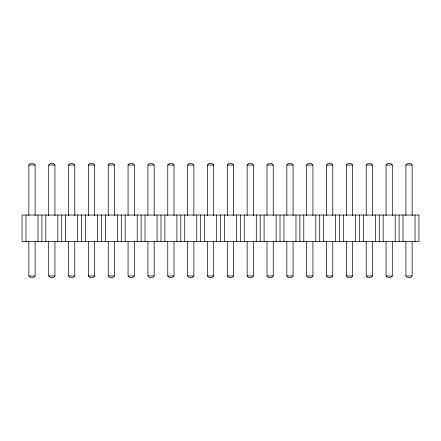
<?xml version="1.0" encoding="UTF-8"?>
<svg xmlns="http://www.w3.org/2000/svg" width="441" height="441" viewBox="0 0 441 441"><rect width="100%" height="100%" fill="white"/><g stroke="black" fill="none" stroke-linecap="round" stroke-linejoin="round"><path stroke-width="0.66" d="M28.847 215.704L28.847 165.028L30.412 163.468L33.533 163.468L35.098 165.028L35.098 215.704M48.692 215.704L48.692 165.028L50.257 163.468L53.378 163.468L54.943 165.028L54.943 215.704M68.537 215.704L68.537 165.028L70.102 163.468L73.223 163.468L74.788 165.028L74.788 215.704M88.382 215.704L88.382 165.028L89.947 163.468L93.068 163.468L94.633 165.028L94.633 215.704M108.227 215.704L108.227 165.028L109.792 163.468L112.913 163.468L114.478 165.028L114.478 215.704M128.072 215.704L128.072 165.028L129.637 163.468L132.758 163.468L134.323 165.028L134.323 215.704M35.098 241.729L35.098 275.972L33.533 277.532L30.412 277.532L28.847 275.972L28.847 241.729M147.917 215.704L147.917 165.028L149.482 163.468L152.603 163.468L154.168 165.028L154.168 215.704M54.943 241.729L54.943 275.972L53.378 277.532L50.257 277.532L48.692 275.972L48.692 241.729M167.762 215.704L167.762 165.028L169.327 163.468L172.448 163.468L174.013 165.028L174.013 215.704M74.788 241.729L74.788 275.972L73.223 277.532L70.102 277.532L68.537 275.972L68.537 241.729M187.607 215.704L187.607 165.028L189.172 163.468L192.293 163.468L193.858 165.028L193.858 215.704M94.633 241.729L94.633 275.972L93.068 277.532L89.947 277.532L88.382 275.972L88.382 241.729M207.452 215.704L207.452 165.028L209.017 163.468L212.138 163.468L213.703 165.028L213.703 215.704M114.478 241.729L114.478 275.972L112.913 277.532L109.792 277.532L108.227 275.972L108.227 241.729M227.297 215.704L227.297 165.028L228.862 163.468L231.983 163.468L233.548 165.028L233.548 215.704M134.323 241.729L134.323 275.972L132.758 277.532L129.637 277.532L128.072 275.972L128.072 241.729M247.142 215.704L247.142 165.028L248.707 163.468L251.828 163.468L253.393 165.028L253.393 215.704M154.168 241.729L154.168 275.972L152.603 277.532L149.482 277.532L147.917 275.972L147.917 241.729M266.987 215.704L266.987 165.028L268.552 163.468L271.673 163.468L273.238 165.028L273.238 215.704M174.013 241.729L174.013 275.972L172.448 277.532L169.327 277.532L167.762 275.972L167.762 241.729M286.832 215.704L286.832 165.028L288.397 163.468L291.518 163.468L293.083 165.028L293.083 215.704M193.858 241.729L193.858 275.972L192.293 277.532L189.172 277.532L187.607 275.972L187.607 241.729M306.677 215.704L306.677 165.028L308.242 163.468L311.363 163.468L312.928 165.028L312.928 215.704M213.703 241.729L213.703 275.972L212.138 277.532L209.017 277.532L207.452 275.972L207.452 241.729M326.522 215.704L326.522 165.028L328.087 163.468L331.208 163.468L332.773 165.028L332.773 215.704M233.548 241.729L233.548 275.972L231.983 277.532L228.862 277.532L227.297 275.972L227.297 241.729M346.367 215.704L346.367 165.028L347.932 163.468L351.053 163.468L352.618 165.028L352.618 215.704M253.393 241.729L253.393 275.972L251.828 277.532L248.707 277.532L247.142 275.972L247.142 241.729M366.212 215.704L366.212 165.028L367.777 163.468L370.898 163.468L372.463 165.028L372.463 215.704M273.238 241.729L273.238 275.972L271.673 277.532L268.552 277.532L266.987 275.972L266.987 241.729M386.057 215.704L386.057 165.028L387.622 163.468L390.743 163.468L392.308 165.028L392.308 215.704M293.083 241.729L293.083 275.972L291.518 277.532L288.397 277.532L286.832 275.972L286.832 241.729M405.902 215.704L405.902 165.028L407.467 163.468L410.588 163.468L412.153 165.028L412.153 215.704M312.928 241.729L312.928 275.972L311.363 277.532L308.242 277.532L306.677 275.972L306.677 241.729M332.773 241.729L332.773 275.972L331.208 277.532L328.087 277.532L326.522 275.972L326.522 241.729M352.618 241.729L352.618 275.972L351.053 277.532L347.932 277.532L346.367 275.972L346.367 241.729M372.463 241.729L372.463 275.972L370.898 277.532L367.777 277.532L366.212 275.972L366.212 241.729M392.308 241.729L392.308 275.972L390.743 277.532L387.622 277.532L386.057 275.972L386.057 241.729M412.153 241.729L412.153 275.972L410.588 277.532L407.467 277.532L405.902 275.972L405.902 241.729M28.847 165.028L35.098 165.028M48.692 165.028L54.943 165.028M68.537 165.028L74.788 165.028M88.382 165.028L94.633 165.028M108.227 165.028L114.478 165.028M128.072 165.028L134.323 165.028M147.917 165.028L154.168 165.028M167.762 165.028L174.013 165.028M187.607 165.028L193.858 165.028M207.452 165.028L213.703 165.028M227.297 165.028L233.548 165.028M247.142 165.028L253.393 165.028M266.987 165.028L273.238 165.028M286.832 165.028L293.083 165.028M306.677 165.028L312.928 165.028M326.522 165.028L332.773 165.028M346.367 165.028L352.618 165.028M366.212 165.028L372.463 165.028M386.057 165.028L392.308 165.028M405.902 165.028L412.153 165.028M28.847 275.972L35.098 275.972M48.692 275.972L54.943 275.972M68.537 275.972L74.788 275.972M88.382 275.972L94.633 275.972M108.227 275.972L114.478 275.972M128.072 275.972L134.323 275.972M147.917 275.972L154.168 275.972M167.762 275.972L174.013 275.972M187.607 275.972L193.858 275.972M207.452 275.972L213.703 275.972M227.297 275.972L233.548 275.972M247.142 275.972L253.393 275.972M266.987 275.972L273.238 275.972M286.832 275.972L293.083 275.972M306.677 275.972L312.928 275.972M326.522 275.972L332.773 275.972M346.367 275.972L352.618 275.972M366.212 275.972L372.463 275.972M386.057 275.972L392.308 275.972M405.902 275.972L412.153 275.972M415.042 215.032L415.042 241.596M403.013 215.032L403.013 241.596M399.105 215.032L399.105 241.596M395.197 215.032L395.197 241.596M383.168 215.032L383.168 241.596M379.26 215.032L379.26 241.596M375.352 215.032L375.352 241.596M363.323 215.032L363.323 241.596M359.415 215.032L359.415 241.596M355.507 215.032L355.507 241.596M343.478 215.032L343.478 241.596M339.57 215.032L339.57 241.596M335.662 215.032L335.662 241.596M323.633 215.032L323.633 241.596M319.725 215.032L319.725 241.596M315.817 215.032L315.817 241.596M303.788 215.032L303.788 241.596M299.88 215.032L299.88 241.596M295.972 215.032L295.972 241.596M283.943 215.032L283.943 241.596M280.035 215.032L280.035 241.596M276.127 215.032L276.127 241.596M264.098 215.032L264.098 241.596M260.19 215.032L260.19 241.596M256.282 215.032L256.282 241.596M244.253 215.032L244.253 241.596M240.345 215.032L240.345 241.596M236.437 215.032L236.437 241.596M224.408 215.032L224.408 241.596M220.5 215.032L220.5 241.596M216.592 215.032L216.592 241.596M204.563 215.032L204.563 241.596M200.655 215.032L200.655 241.596M196.747 215.032L196.747 241.596M184.718 215.032L184.718 241.596M180.81 215.032L180.81 241.596M176.902 215.032L176.902 241.596M164.873 215.032L164.873 241.596M160.965 215.032L160.965 241.596M157.057 215.032L157.057 241.596M145.028 215.032L145.028 241.596M141.12 215.032L141.12 241.596M137.212 215.032L137.212 241.596M125.183 215.032L125.183 241.596M121.275 215.032L121.275 241.596M117.367 215.032L117.367 241.596M105.338 215.032L105.338 241.596M101.43 215.032L101.43 241.596M97.522 215.032L97.522 241.596M85.493 215.032L85.493 241.596M81.585 215.032L81.585 241.596M77.677 215.032L77.677 241.596M65.648 215.032L65.648 241.596M61.74 215.032L61.74 241.596M57.832 215.032L57.832 241.596M45.803 215.032L45.803 241.596M41.895 215.032L41.895 241.596M37.987 215.032L37.987 241.596M25.958 215.032L25.958 241.596M418.95 215.032L22.05 215.032L22.05 241.596L418.95 241.596L418.95 215.032"/></g></svg>
